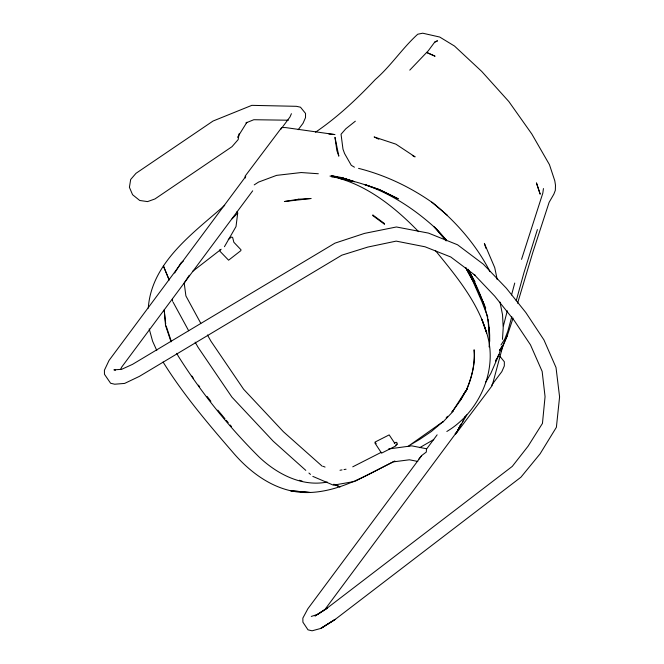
<?xml version="1.0" encoding="UTF-8"?>
<svg xmlns="http://www.w3.org/2000/svg" width="664" height="664" viewBox="0 0 664 664"><rect width="100%" height="100%" fill="white"/><g stroke="black" fill="none" stroke-linecap="round" stroke-linejoin="round"><path stroke-width="1" d="M502.474 339.37L503.212 327.767L502.54 314.827L499.984 302.07M489.077 346.915C492.489 319.392 480.553 293.007 468.087 269.202L475.026 281.835M236.832 211.866L237.704 213.028L236.019 226.565L224.432 246.709M543.442 188.543L542.828 193.116L521.547 259.358M148.279 308.121C151.45 262.438 193.34 233.097 224.706 205.309M239.123 133.713L238.177 139.589L232.002 146.678L154.961 198.951L147.582 201.599L139.73 200.478L132.576 194.718L129.414 187.323L130.667 179.487L136.004 173.312L213.044 121.039L251.83 105.352L296.401 106.315L300.485 107.203L305.54 113.436L305.515 117.628L303.016 123.321L298.194 129.704M500.747 348.492L499.096 354.377L490.879 373.284L485.757 382.132M503.412 325.891L507.304 310.785M511.554 294.94L514.741 283.055M511.803 316.637L507.827 331.178L504.856 338.897L500.996 344.981M516.219 300.767L523.896 272.887L537.4 229.578M517.571 303.24L532.843 252.303L549.103 202.387L553.867 194.137L555.328 190.327L555.486 185.214L554.805 180.84L549.452 164.655L531.822 134.012L508.831 101.526L481.707 71.405L454.5 46.048L439.692 37.035L422.694 33.2L417.739 34.229C402.401 48.107 391.005 65.852 375.343 79.472C357.049 98.845 337.602 117.179 315.524 132.194M501.005 350.899L507.296 335.677L513.073 318.097M466.062 390.963C471.332 377.907 475.723 364.055 474.096 349.787C475.017 363.963 471.963 378.09 466.062 390.963L467.066 389.104L460.708 399.877M507.296 335.677L503.171 344.699L492.198 385.577L455.57 434.206M291.421 113.693L289.952 117.038L280.847 129.239M120.74 369.084L121.57 367.258L252.693 190.817M460.384 425.284L457.073 431.675L324.09 610.614M396.698 444.075L395.686 445.984L381.559 453.147L374.869 442.921M460.534 425.309L457.073 431.675L455.139 433.667M464.485 418.038L465.472 416.22M495.634 360.743L496.622 358.925M497.61 357.107L499.096 354.377L495.444 361.374M461.497 423.566L457.073 431.675L466.8 414.867M462.484 421.764L463.464 419.963M464.451 418.154L465.431 416.353M237.513 137.348L246.917 122.276L246.012 122.89L253.797 119.727L288.383 120.209M174.649 273.028L180.99 262.861L183.43 260.969M189.273 275.269L184.202 283.055L185.895 295.912L200.802 323.327M245.738 176.491L109.045 360.428L104.414 370.221L104.472 374.288L110.614 383.252L114.698 384.215L124.624 383.418L139.382 376.38L341.802 255.183L367.831 247.066L396.176 241.115L425.051 246.792L450.798 257.001L474.984 275.195L474.187 274.539L494.68 296.102L514.168 320.446L530.478 344.857L542.148 371.4L545.061 396.674L542.455 423.4L528.071 446.216L512.276 466.394L326.613 608.539L314.952 616.001L327.518 607.925L317.774 614.358L311.283 616.424M421.665 455.645L307.855 608.78L302.85 618.118L302.909 622.185L308.005 629.837L312.088 630.8L320.778 628.451L335.27 619.354L520.925 477.209L540.106 453.811L556.39 427.276L559.586 396.906L556.017 367.516L543.932 339.893L525.822 312.536L506.333 288.193L483.317 264.172L457.537 244.775L428.496 233.106L396.416 226.98L364.494 233.396L334.955 243.148L132.534 364.345L121.628 369.325L113.893 369.84L115.519 370.23M426.612 448.98L437.128 434.837M491.576 385.236L501.818 371.674L504.316 365.98L504.349 361.789L499.884 356.277M418.71 459.239L421.615 455.587L426.321 452.035L426.479 448.748L411.688 445.843L388.614 448.964M409.771 70.135L428.338 50.705L434.447 42.471L437.534 40.794L434.721 41.915M446.208 417.772L447.586 416.295M451.711 411.879L453.089 410.41M237.704 213.028L232.093 218.829M442.797 422.188L453.089 411.398M355.348 121.188L345.811 128.783L341.047 134.261L342.981 149.151L344.583 153.55L351.273 165.311L354.435 167.195M228.267 239.555L231.528 237.006L232.632 237.43L233.852 242.269L241.007 249.805L240.824 250.668L228.599 260.197L219.925 251.224L219.917 249.631M192.593 271.402L221.162 249.249M254.221 184.882L258.545 182.094L276.581 175.371L301.199 172.54L318.322 173.744M433.75 439.56L419.706 447.652M446.83 431.476C479.607 411.904 498.888 369.01 486.355 332.017L481.815 319.226L486.704 333.087C477.474 301.489 455.853 275.643 435.426 250.569M407.845 446.548L409.63 445.594M394.848 460.965C368.039 474.386 341.122 491.094 310.32 492.481L290.732 490.754L310.32 492.481C278.988 494.008 251.922 474.843 232.524 451.935C207.741 423.317 183.106 394.233 163.078 362.029M394.291 443.187L396.059 442.29L396.815 442.531L397.437 444.266L395.669 445.162M352.742 466.825L381.186 452.358M340.001 470.261L342.018 469.913M344.035 469.564L346.052 469.216M327.252 482.047C301.829 487.094 276.921 473.955 258.918 456.84C228.383 426.404 201.15 392.457 178.168 355.97L176.815 353.339M331.809 176.998L334.888 176.632L333.569 176.392L335.428 177.089M328.879 134.028L334.955 134.56L285.694 127.596L281.743 127.521L245.116 176.151L245.365 177.969M341.03 177.454L331.27 175.645L350.924 180.633L341.927 177.736L354.261 181.654L338.208 178.126M417.789 461.447L409.406 459.787L393.212 461.887L354.759 481.433L333.411 485.185L312.819 476.387M329.975 176.068C365.026 183.156 394.25 206.562 418.586 231.653M341.977 177.753L354.261 181.654L343.28 179.172C378.887 185.522 410.385 205.043 436.688 229.246L435.186 227.727M358.56 168.365C384.871 175.022 409.439 186.609 431.749 202.147L432.953 202.935C456.168 221.817 476.345 244.933 489.999 271.651M299.539 480.246L302.377 481.276M323.268 466.352L325.061 467.082M378.787 139.208L374.131 136.95L395.877 144.146L415.124 156.878L412.327 155.517M447.503 215.427L431.749 202.147M322.289 466.294L283.437 431.758L243.597 389.237L210.994 341.271L207.434 334.988M305.797 470.378L273.277 441.269L231.935 397.147L198.129 347.397L195.141 342.143M308.918 473.05L310.478 474.386M446.216 239.928L436.572 229.163L446.523 240.335M433.733 226.399L446.15 240.932M217.792 410.12L224.971 418.743M226.275 420.312L228.233 422.661M230.201 425.01L231.504 426.579M198.445 385.161L199.69 386.772M207.135 396.466L210.862 401.313M394.748 443.253L389.179 434.895L375.052 442.058L376.164 443.735M191.946 376.081L193.564 378.654M188.684 330.755L173.096 302.153M466.128 268.339L475.125 284.499L484.463 305.083M465.754 267.592L475.125 284.499L484.446 305.224M465.663 267.683L472.901 281.171L482.172 302.361L487.816 317.11M156.787 350.492L152.587 341.18L149.201 328.863M484.778 305.83L485.724 308.054M171.055 341.86L165.527 325.451L164.191 309.88L165.709 323.941M166.133 325.916L170.963 340.433M485.915 248.311L484.38 243.389L494.746 267.658L497.22 279.619M172.358 299.29L172.615 301.248M488.007 319.176L489.6 341.437L489.26 327.501M489.277 327.485L489.551 335.693M434.912 56.125L426.852 52.539L434.912 56.141M372.911 215.078L372.828 215.642L384.547 224.299L384.182 223.336L372.911 215.078M465.447 391.312L460.119 400.857L452.474 411.506L465.447 391.312M502.216 346.218L499.486 350.542L502.216 346.218M443.021 421.657L431.359 431.484L419.714 439.361L409.207 445.544L443.021 421.657M335.27 619.354L320.778 628.451L335.27 619.354M298.692 199.2L284.391 201.524L311.092 198.494L298.692 199.2M367.491 185.463L364.453 184.451L379.775 189.804L398.375 198.885L379.285 189.514L367.491 185.463M339.968 486.861L333.876 484.297L339.968 486.861M163.693 266.662L163.352 265.907L169.212 280.042L163.693 266.662M338.789 155.982L336.847 150.529L334.98 137.307L338.789 155.982M540.131 194.046L536.495 183.048L540.131 194.046"/></g></svg>
